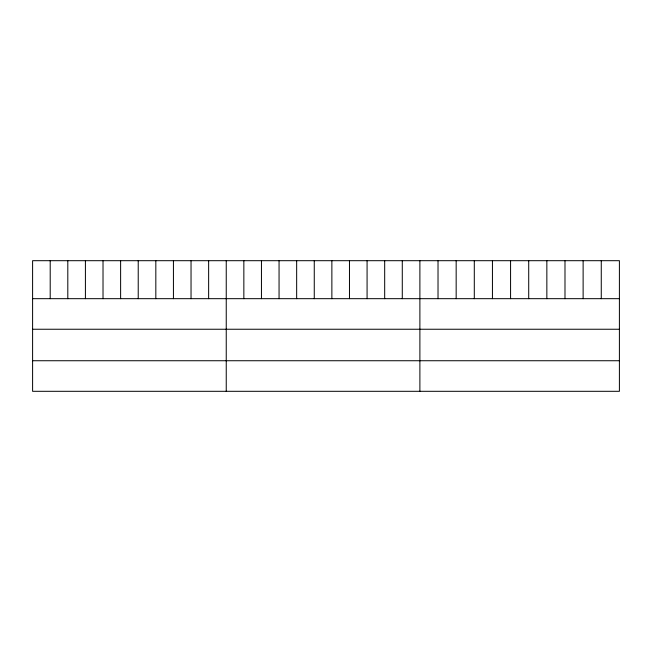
<?xml version="1.0" encoding="UTF-8"?>
<svg xmlns="http://www.w3.org/2000/svg" width="652" height="652" viewBox="0 0 652 652"><rect width="100%" height="100%" fill="white"/><g stroke="black" fill="none" stroke-linecap="round" stroke-linejoin="round"><path stroke-width="0.98" d="M619.4 298.673L619.4 391.306L32.6 391.306L32.6 260.694L619.4 260.694L619.4 298.673L32.6 298.673M32.6 329.244L619.4 329.244M32.6 360.735L619.4 360.735M601.266 260.694L601.266 298.673M583.124 260.694L583.124 298.673M564.991 260.694L564.991 298.673M546.849 260.694L546.849 298.673M528.715 260.694L528.715 298.673M510.573 260.694L510.573 298.673M492.439 260.694L492.439 298.673M474.297 260.694L474.297 298.673M456.164 260.694L456.164 298.673M438.022 260.694L438.022 298.673M419.888 260.694L419.888 391.306M402.284 260.694L402.284 298.673M384.68 260.694L384.68 298.673M367.076 260.694L367.076 298.673M349.472 260.694L349.472 298.673M331.868 260.694L331.868 298.673M314.264 260.694L314.264 298.673M296.66 260.694L296.66 298.673M279.056 260.694L279.056 298.673M261.452 260.694L261.452 298.673M243.848 260.694L243.848 298.673M226.244 260.694L226.244 391.306M208.64 260.694L208.64 298.673M191.036 260.694L191.036 298.673M173.432 260.694L173.432 298.673M155.828 260.694L155.828 298.673M138.224 260.694L138.224 298.673M120.62 260.694L120.62 298.673M103.016 260.694L103.016 298.673M85.412 260.694L85.412 298.673M67.808 260.694L67.808 298.673M50.204 260.694L50.204 298.673"/></g></svg>
